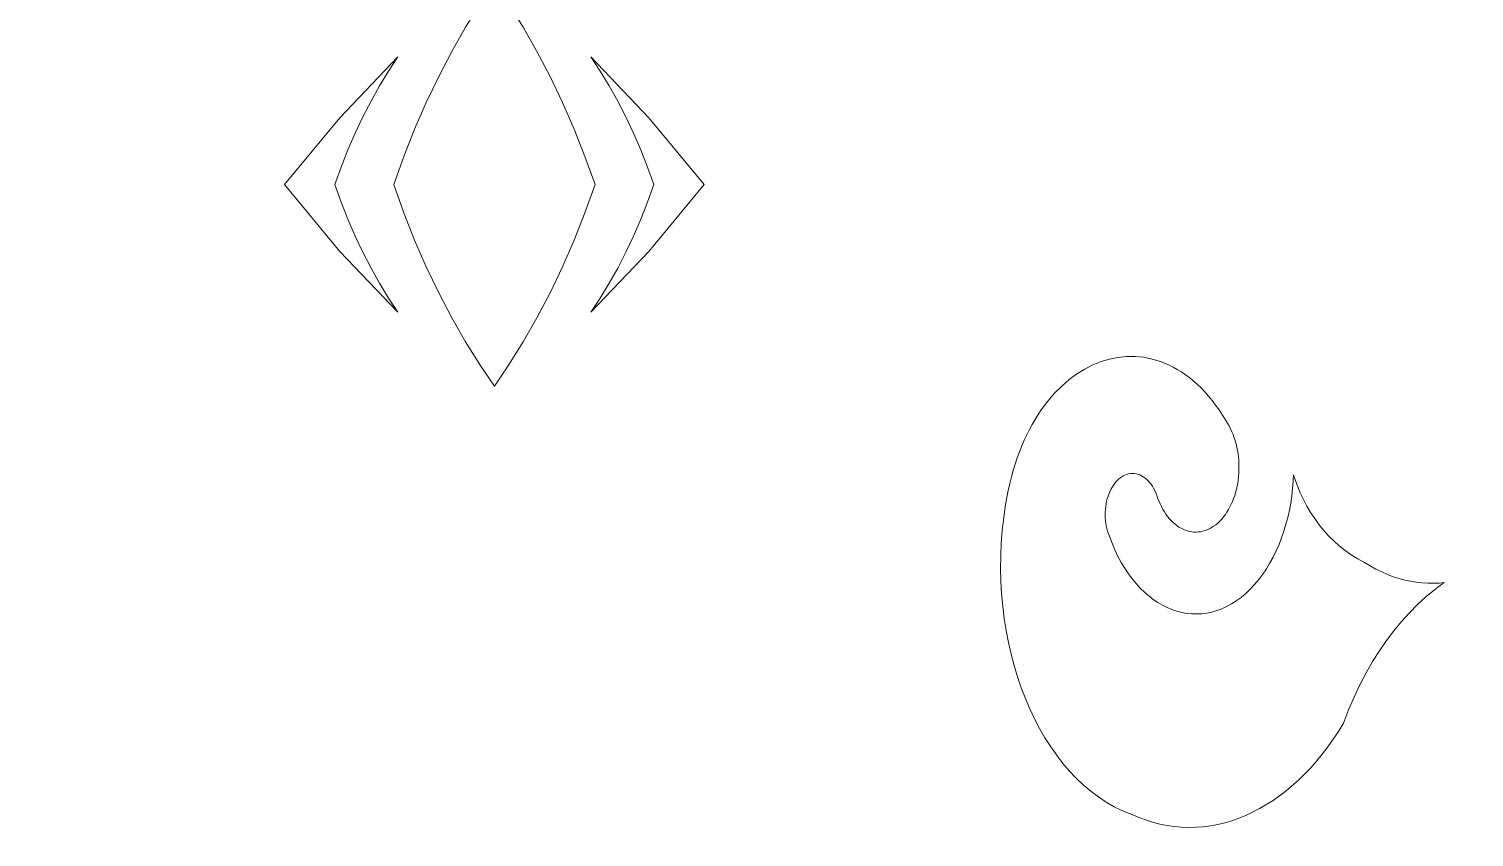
# Model space of a CAD drawing. Header units: centimetres. Extents: x -9.1 to 5.1, y -12.3 to 13.3.
# Drawn here: x -1.575 to 1.758, y -3.419 to -1.555 of the extents above; entities that cross this region are included whole.
import ezdxf

# ---------------------------------------------------------------- set-up
doc = ezdxf.new("R2010")
doc.units = ezdxf.units.CM
doc.header["$MEASUREMENT"] = 0
doc.layers.add('layer 1', color=7, linetype='Continuous')

msp = doc.modelspace()

# ---------------------------------------------------------------- linework, layer by layer
at = {"layer": 'layer 1', "color": 242, "lineweight": 9}
for points, knots in [([(5.08841, -12.32848), (5.08841, -12.32848), (-9.09402, -12.32848), (-9.09402, -12.32848), (-9.09402, -12.32848), (-9.09402, -12.32848), (-9.09402, 0.32731), (-9.09402, 0.32731), (-9.09402, 0.32731), (-9.09402, 0.32731), (5.0911, 0.32731), (5.0911, 0.32731), (5.0911, 0.32731), (5.0911, 0.32731), (5.0911, -12.32848), (5.0911, -12.32848), (5.0911, -12.32848), (5.0911, -12.32848), (5.08841, -12.32848), (5.08841, -12.32848)], [0, 0, 0, 0, 0.1666667, 0.1666667, 0.1666667, 0.1666667, 0.3333333, 0.3333333, 0.3333333, 0.3333333, 0.5, 0.5, 0.5, 0.5, 0.6666667, 0.6666667, 0.6666667, 0.6666667, 1, 1, 1, 1]), ([(-0.50162, -2.37929), (-0.50162, -2.37929), (-0.53435, -2.33105), (-0.53435, -2.33105), (-0.53435, -2.33105), (-0.53435, -2.33105), (-0.56785, -2.27725), (-0.56785, -2.27725), (-0.56785, -2.27725), (-0.56785, -2.27725), (-0.59976, -2.2214), (-0.59976, -2.2214), (-0.59976, -2.2214), (-0.59976, -2.2214), (-0.63002, -2.16357), (-0.63002, -2.16357), (-0.63002, -2.16357), (-0.63002, -2.16357), (-0.65859, -2.10385), (-0.65859, -2.10385), (-0.65859, -2.10385), (-0.65859, -2.10385), (-0.68546, -2.04232), (-0.68546, -2.04232), (-0.68546, -2.04232), (-0.68546, -2.04232), (-0.71055, -1.97907), (-0.71055, -1.97907), (-0.71055, -1.97907), (-0.71055, -1.97907), (-0.73383, -1.91417), (-0.73383, -1.91417), (-0.73383, -1.91417), (-0.73383, -1.91417), (-0.71055, -1.84926), (-0.71055, -1.84926), (-0.71055, -1.84926), (-0.71055, -1.84926), (-0.68546, -1.78601), (-0.68546, -1.78601), (-0.68546, -1.78601), (-0.68546, -1.78601), (-0.65859, -1.72449), (-0.65859, -1.72449), (-0.65859, -1.72449), (-0.65859, -1.72449), (-0.63002, -1.66477), (-0.63002, -1.66477), (-0.63002, -1.66477), (-0.63002, -1.66477), (-0.59976, -1.60694), (-0.59976, -1.60694), (-0.59976, -1.60694), (-0.59976, -1.60694), (-0.56785, -1.55109), (-0.56785, -1.55109), (-0.56785, -1.55109), (-0.56785, -1.55109), (-0.53435, -1.49729), (-0.53435, -1.49729), (-0.53435, -1.49729), (-0.53435, -1.49729), (-0.50162, -1.44905), (-0.50162, -1.44905), (-0.50162, -1.44905), (-0.50162, -1.44905), (-0.46889, -1.49729), (-0.46889, -1.49729), (-0.46889, -1.49729), (-0.46889, -1.49729), (-0.43539, -1.55109), (-0.43539, -1.55109), (-0.43539, -1.55109), (-0.43539, -1.55109), (-0.40348, -1.60694), (-0.40348, -1.60694), (-0.40348, -1.60694), (-0.40348, -1.60694), (-0.37321, -1.66477), (-0.37321, -1.66477), (-0.37321, -1.66477), (-0.37321, -1.66477), (-0.34465, -1.72449), (-0.34465, -1.72449), (-0.34465, -1.72449), (-0.34465, -1.72449), (-0.31778, -1.78601), (-0.31778, -1.78601), (-0.31778, -1.78601), (-0.31778, -1.78601), (-0.29269, -1.84926), (-0.29269, -1.84926), (-0.29269, -1.84926), (-0.29269, -1.84926), (-0.26941, -1.91417), (-0.26941, -1.91417), (-0.26941, -1.91417), (-0.26941, -1.91417), (-0.29269, -1.97907), (-0.29269, -1.97907), (-0.29269, -1.97907), (-0.29269, -1.97907), (-0.31778, -2.04232), (-0.31778, -2.04232), (-0.31778, -2.04232), (-0.31778, -2.04232), (-0.34465, -2.10385), (-0.34465, -2.10385), (-0.34465, -2.10385), (-0.34465, -2.10385), (-0.37321, -2.16357), (-0.37321, -2.16357), (-0.37321, -2.16357), (-0.37321, -2.16357), (-0.40348, -2.2214), (-0.40348, -2.2214), (-0.40348, -2.2214), (-0.40348, -2.2214), (-0.43539, -2.27725), (-0.43539, -2.27725), (-0.43539, -2.27725), (-0.43539, -2.27725), (-0.46889, -2.33105), (-0.46889, -2.33105), (-0.46889, -2.33105), (-0.46889, -2.33105), (-0.50162, -2.37929), (-0.50162, -2.37929)], [0, 0, 0, 0, 0.030303, 0.030303, 0.030303, 0.030303, 0.0606061, 0.0606061, 0.0606061, 0.0606061, 0.0909091, 0.0909091, 0.0909091, 0.0909091, 0.1212121, 0.1212121, 0.1212121, 0.1212121, 0.1515152, 0.1515152, 0.1515152, 0.1515152, 0.1818182, 0.1818182, 0.1818182, 0.1818182, 0.2121212, 0.2121212, 0.2121212, 0.2121212, 0.2424242, 0.2424242, 0.2424242, 0.2424242, 0.2727273, 0.2727273, 0.2727273, 0.2727273, 0.3030303, 0.3030303, 0.3030303, 0.3030303, 0.3333333, 0.3333333, 0.3333333, 0.3333333, 0.3636364, 0.3636364, 0.3636364, 0.3636364, 0.3939394, 0.3939394, 0.3939394, 0.3939394, 0.4242424, 0.4242424, 0.4242424, 0.4242424, 0.4545455, 0.4545455, 0.4545455, 0.4545455, 0.4848485, 0.4848485, 0.4848485, 0.4848485, 0.5151515, 0.5151515, 0.5151515, 0.5151515, 0.5454545, 0.5454545, 0.5454545, 0.5454545, 0.5757576, 0.5757576, 0.5757576, 0.5757576, 0.6060606, 0.6060606, 0.6060606, 0.6060606, 0.6363636, 0.6363636, 0.6363636, 0.6363636, 0.6666667, 0.6666667, 0.6666667, 0.6666667, 0.6969697, 0.6969697, 0.6969697, 0.6969697, 0.7272727, 0.7272727, 0.7272727, 0.7272727, 0.7575758, 0.7575758, 0.7575758, 0.7575758, 0.7878788, 0.7878788, 0.7878788, 0.7878788, 0.8181818, 0.8181818, 0.8181818, 0.8181818, 0.8484848, 0.8484848, 0.8484848, 0.8484848, 0.8787879, 0.8787879, 0.8787879, 0.8787879, 0.9090909, 0.9090909, 0.9090909, 0.9090909, 0.9393939, 0.9393939, 0.9393939, 0.9393939, 1, 1, 1, 1]), ([(-0.72397, -1.61958), (-0.72397, -1.61958), (-0.74557, -1.65237), (-0.74557, -1.65237), (-0.74557, -1.65237), (-0.74557, -1.65237), (-0.76625, -1.68642), (-0.76625, -1.68642), (-0.76625, -1.68642), (-0.76625, -1.68642), (-0.78599, -1.72165), (-0.78599, -1.72165), (-0.78599, -1.72165), (-0.78599, -1.72165), (-0.80475, -1.75804), (-0.80475, -1.75804), (-0.80475, -1.75804), (-0.80475, -1.75804), (-0.8225, -1.79553), (-0.8225, -1.79553), (-0.8225, -1.79553), (-0.8225, -1.79553), (-0.83926, -1.83408), (-0.83926, -1.83408), (-0.83926, -1.83408), (-0.83926, -1.83408), (-0.85497, -1.87364), (-0.85497, -1.87364), (-0.85497, -1.87364), (-0.85497, -1.87364), (-0.86962, -1.91417), (-0.86962, -1.91417), (-0.86962, -1.91417), (-0.86962, -1.91417), (-0.85495, -1.9547), (-0.85495, -1.9547), (-0.85495, -1.9547), (-0.85495, -1.9547), (-0.83926, -1.99426), (-0.83926, -1.99426), (-0.83926, -1.99426), (-0.83926, -1.99426), (-0.8225, -2.03281), (-0.8225, -2.03281), (-0.8225, -2.03281), (-0.8225, -2.03281), (-0.80475, -2.0703), (-0.80475, -2.0703), (-0.80475, -2.0703), (-0.80475, -2.0703), (-0.78599, -2.10669), (-0.78599, -2.10669), (-0.78599, -2.10669), (-0.78599, -2.10669), (-0.76625, -2.14192), (-0.76625, -2.14192), (-0.76625, -2.14192), (-0.76625, -2.14192), (-0.74557, -2.17595), (-0.74557, -2.17595), (-0.74557, -2.17595), (-0.74557, -2.17595), (-0.72397, -2.20876), (-0.72397, -2.20876), (-0.72397, -2.20876), (-0.72397, -2.20876), (-0.85814, -2.06819), (-0.85814, -2.06819), (-0.85814, -2.06819), (-0.85814, -2.06819), (-0.98558, -1.91417), (-0.98558, -1.91417), (-0.98558, -1.91417), (-0.98558, -1.91417), (-0.85814, -1.76015), (-0.85814, -1.76015), (-0.85814, -1.76015), (-0.85814, -1.76015), (-0.72397, -1.61958), (-0.72397, -1.61958)], [0, 0, 0, 0, 0.047619, 0.047619, 0.047619, 0.047619, 0.0952381, 0.0952381, 0.0952381, 0.0952381, 0.1428571, 0.1428571, 0.1428571, 0.1428571, 0.1904762, 0.1904762, 0.1904762, 0.1904762, 0.2380952, 0.2380952, 0.2380952, 0.2380952, 0.2857143, 0.2857143, 0.2857143, 0.2857143, 0.3333333, 0.3333333, 0.3333333, 0.3333333, 0.3809524, 0.3809524, 0.3809524, 0.3809524, 0.4285714, 0.4285714, 0.4285714, 0.4285714, 0.4761905, 0.4761905, 0.4761905, 0.4761905, 0.5238095, 0.5238095, 0.5238095, 0.5238095, 0.5714286, 0.5714286, 0.5714286, 0.5714286, 0.6190476, 0.6190476, 0.6190476, 0.6190476, 0.6666667, 0.6666667, 0.6666667, 0.6666667, 0.7142857, 0.7142857, 0.7142857, 0.7142857, 0.7619048, 0.7619048, 0.7619048, 0.7619048, 0.8095238, 0.8095238, 0.8095238, 0.8095238, 0.8571429, 0.8571429, 0.8571429, 0.8571429, 0.9047619, 0.9047619, 0.9047619, 0.9047619, 1, 1, 1, 1]), ([(-0.27927, -1.61958), (-0.27927, -1.61958), (-0.1451, -1.76015), (-0.1451, -1.76015), (-0.1451, -1.76015), (-0.1451, -1.76015), (-0.01766, -1.91417), (-0.01766, -1.91417), (-0.01766, -1.91417), (-0.01766, -1.91417), (-0.1451, -2.06819), (-0.1451, -2.06819), (-0.1451, -2.06819), (-0.1451, -2.06819), (-0.27927, -2.20876), (-0.27927, -2.20876), (-0.27927, -2.20876), (-0.27927, -2.20876), (-0.25767, -2.17595), (-0.25767, -2.17595), (-0.25767, -2.17595), (-0.25767, -2.17595), (-0.23699, -2.14192), (-0.23699, -2.14192), (-0.23699, -2.14192), (-0.23699, -2.14192), (-0.21725, -2.10669), (-0.21725, -2.10669), (-0.21725, -2.10669), (-0.21725, -2.10669), (-0.19849, -2.0703), (-0.19849, -2.0703), (-0.19849, -2.0703), (-0.19849, -2.0703), (-0.18073, -2.03281), (-0.18073, -2.03281), (-0.18073, -2.03281), (-0.18073, -2.03281), (-0.16398, -1.99426), (-0.16398, -1.99426), (-0.16398, -1.99426), (-0.16398, -1.99426), (-0.14829, -1.9547), (-0.14829, -1.9547), (-0.14829, -1.9547), (-0.14829, -1.9547), (-0.13362, -1.91417), (-0.13362, -1.91417), (-0.13362, -1.91417), (-0.13362, -1.91417), (-0.14827, -1.87364), (-0.14827, -1.87364), (-0.14827, -1.87364), (-0.14827, -1.87364), (-0.16398, -1.83408), (-0.16398, -1.83408), (-0.16398, -1.83408), (-0.16398, -1.83408), (-0.18073, -1.79553), (-0.18073, -1.79553), (-0.18073, -1.79553), (-0.18073, -1.79553), (-0.19849, -1.75804), (-0.19849, -1.75804), (-0.19849, -1.75804), (-0.19849, -1.75804), (-0.21725, -1.72165), (-0.21725, -1.72165), (-0.21725, -1.72165), (-0.21725, -1.72165), (-0.23699, -1.68642), (-0.23699, -1.68642), (-0.23699, -1.68642), (-0.23699, -1.68642), (-0.25767, -1.65237), (-0.25767, -1.65237), (-0.25767, -1.65237), (-0.25767, -1.65237), (-0.27927, -1.61958), (-0.27927, -1.61958)], [0, 0, 0, 0, 0.047619, 0.047619, 0.047619, 0.047619, 0.0952381, 0.0952381, 0.0952381, 0.0952381, 0.1428571, 0.1428571, 0.1428571, 0.1428571, 0.1904762, 0.1904762, 0.1904762, 0.1904762, 0.2380952, 0.2380952, 0.2380952, 0.2380952, 0.2857143, 0.2857143, 0.2857143, 0.2857143, 0.3333333, 0.3333333, 0.3333333, 0.3333333, 0.3809524, 0.3809524, 0.3809524, 0.3809524, 0.4285714, 0.4285714, 0.4285714, 0.4285714, 0.4761905, 0.4761905, 0.4761905, 0.4761905, 0.5238095, 0.5238095, 0.5238095, 0.5238095, 0.5714286, 0.5714286, 0.5714286, 0.5714286, 0.6190476, 0.6190476, 0.6190476, 0.6190476, 0.6666667, 0.6666667, 0.6666667, 0.6666667, 0.7142857, 0.7142857, 0.7142857, 0.7142857, 0.7619048, 0.7619048, 0.7619048, 0.7619048, 0.8095238, 0.8095238, 0.8095238, 0.8095238, 0.8571429, 0.8571429, 0.8571429, 0.8571429, 0.9047619, 0.9047619, 0.9047619, 0.9047619, 1, 1, 1, 1]), ([(1.68899, -2.83223), (1.68899, -2.83223), (1.68639, -2.83396), (1.68639, -2.83396), (1.68639, -2.83396), (1.68639, -2.83396), (1.66629, -2.84895), (1.66629, -2.84895), (1.66629, -2.84895), (1.66629, -2.84895), (1.64663, -2.86525), (1.64663, -2.86525), (1.64663, -2.86525), (1.64663, -2.86525), (1.62744, -2.88287), (1.62744, -2.88287), (1.62744, -2.88287), (1.62744, -2.88287), (1.60875, -2.90176), (1.60875, -2.90176), (1.60875, -2.90176), (1.60875, -2.90176), (1.59059, -2.92192), (1.59059, -2.92192), (1.59059, -2.92192), (1.59059, -2.92192), (1.57299, -2.94331), (1.57299, -2.94331), (1.57299, -2.94331), (1.57299, -2.94331), (1.55601, -2.96592), (1.55601, -2.96592), (1.55601, -2.96592), (1.55601, -2.96592), (1.53965, -2.98973), (1.53965, -2.98973), (1.53965, -2.98973), (1.53965, -2.98973), (1.52395, -3.01473), (1.52395, -3.01473), (1.52395, -3.01473), (1.52395, -3.01473), (1.50896, -3.04088), (1.50896, -3.04088), (1.50896, -3.04088), (1.50896, -3.04088), (1.49471, -3.06816), (1.49471, -3.06816), (1.49471, -3.06816), (1.49471, -3.06816), (1.48124, -3.09657), (1.48124, -3.09657), (1.48124, -3.09657), (1.48124, -3.09657), (1.46854, -3.12608), (1.46854, -3.12608), (1.46854, -3.12608), (1.46854, -3.12608), (1.45672, -3.15666), (1.45672, -3.15666), (1.45672, -3.15666), (1.45672, -3.15666), (1.44509, -3.17555), (1.44509, -3.17555), (1.44509, -3.17555), (1.44509, -3.17555), (1.43307, -3.19375), (1.43307, -3.19375), (1.43307, -3.19375), (1.43307, -3.19375), (1.42067, -3.21123), (1.42067, -3.21123), (1.42067, -3.21123), (1.42067, -3.21123), (1.4079, -3.22798), (1.4079, -3.22798), (1.4079, -3.22798), (1.4079, -3.22798), (1.39477, -3.244), (1.39477, -3.244), (1.39477, -3.244), (1.39477, -3.244), (1.38129, -3.25929), (1.38129, -3.25929), (1.38129, -3.25929), (1.38129, -3.25929), (1.36752, -3.27383), (1.36752, -3.27383), (1.36752, -3.27383), (1.36752, -3.27383), (1.35342, -3.2876), (1.35342, -3.2876), (1.35342, -3.2876), (1.35342, -3.2876), (1.32438, -3.31283), (1.32438, -3.31283), (1.32438, -3.31283), (1.32438, -3.31283), (1.29434, -3.33492), (1.29434, -3.33492), (1.29434, -3.33492), (1.29434, -3.33492), (1.26339, -3.35379), (1.26339, -3.35379), (1.26339, -3.35379), (1.26339, -3.35379), (1.23169, -3.36937), (1.23169, -3.36937), (1.23169, -3.36937), (1.23169, -3.36937), (1.21561, -3.37589), (1.21561, -3.37589), (1.21561, -3.37589), (1.21561, -3.37589), (1.19937, -3.38156), (1.19937, -3.38156), (1.19937, -3.38156), (1.19937, -3.38156), (1.18301, -3.38638), (1.18301, -3.38638), (1.18301, -3.38638), (1.18301, -3.38638), (1.16656, -3.39033), (1.16656, -3.39033), (1.16656, -3.39033), (1.16656, -3.39033), (1.15002, -3.39339), (1.15002, -3.39339), (1.15002, -3.39339), (1.15002, -3.39339), (1.1334, -3.39556), (1.1334, -3.39556), (1.1334, -3.39556), (1.1334, -3.39556), (1.11672, -3.39684), (1.11672, -3.39684), (1.11672, -3.39684), (1.11672, -3.39684), (1.10001, -3.39721), (1.10001, -3.39721), (1.10001, -3.39721), (1.10001, -3.39721), (1.08327, -3.39666), (1.08327, -3.39666), (1.08327, -3.39666), (1.08327, -3.39666), (1.06651, -3.3952), (1.06651, -3.3952), (1.06651, -3.3952), (1.06651, -3.3952), (1.04978, -3.39279), (1.04978, -3.39279), (1.04978, -3.39279), (1.04978, -3.39279), (1.03307, -3.38945), (1.03307, -3.38945), (1.03307, -3.38945), (1.03307, -3.38945), (1.01641, -3.38515), (1.01641, -3.38515), (1.01641, -3.38515), (1.01641, -3.38515), (0.99979, -3.37988), (0.99979, -3.37988), (0.99979, -3.37988), (0.99979, -3.37988), (0.98327, -3.37365), (0.98327, -3.37365), (0.98327, -3.37365), (0.98327, -3.37365), (0.96684, -3.36643), (0.96684, -3.36643), (0.96684, -3.36643), (0.96684, -3.36643), (0.9472, -3.35854), (0.9472, -3.35854), (0.9472, -3.35854), (0.9472, -3.35854), (0.92808, -3.34927), (0.92808, -3.34927), (0.92808, -3.34927), (0.92808, -3.34927), (0.90947, -3.33867), (0.90947, -3.33867), (0.90947, -3.33867), (0.90947, -3.33867), (0.89139, -3.32676), (0.89139, -3.32676), (0.89139, -3.32676), (0.89139, -3.32676), (0.87387, -3.31361), (0.87387, -3.31361), (0.87387, -3.31361), (0.87387, -3.31361), (0.85694, -3.29926), (0.85694, -3.29926), (0.85694, -3.29926), (0.85694, -3.29926), (0.84058, -3.28374), (0.84058, -3.28374), (0.84058, -3.28374), (0.84058, -3.28374), (0.82483, -3.26713), (0.82483, -3.26713), (0.82483, -3.26713), (0.82483, -3.26713), (0.8097, -3.24943), (0.8097, -3.24943), (0.8097, -3.24943), (0.8097, -3.24943), (0.79523, -3.23072), (0.79523, -3.23072), (0.79523, -3.23072), (0.79523, -3.23072), (0.78145, -3.21103), (0.78145, -3.21103), (0.78145, -3.21103), (0.78145, -3.21103), (0.76831, -3.19042), (0.76831, -3.19042), (0.76831, -3.19042), (0.76831, -3.19042), (0.7559, -3.16891), (0.7559, -3.16891), (0.7559, -3.16891), (0.7559, -3.16891), (0.74419, -3.14657), (0.74419, -3.14657), (0.74419, -3.14657), (0.74419, -3.14657), (0.73321, -3.12342), (0.73321, -3.12342), (0.73321, -3.12342), (0.73321, -3.12342), (0.723, -3.09953), (0.723, -3.09953), (0.723, -3.09953), (0.723, -3.09953), (0.71358, -3.07494), (0.71358, -3.07494), (0.71358, -3.07494), (0.71358, -3.07494), (0.70493, -3.04969), (0.70493, -3.04969), (0.70493, -3.04969), (0.70493, -3.04969), (0.69709, -3.02382), (0.69709, -3.02382), (0.69709, -3.02382), (0.69709, -3.02382), (0.69009, -2.99738), (0.69009, -2.99738), (0.69009, -2.99738), (0.69009, -2.99738), (0.68393, -2.97042), (0.68393, -2.97042), (0.68393, -2.97042), (0.68393, -2.97042), (0.67864, -2.94298), (0.67864, -2.94298), (0.67864, -2.94298), (0.67864, -2.94298), (0.67424, -2.9151), (0.67424, -2.9151), (0.67424, -2.9151), (0.67424, -2.9151), (0.67075, -2.88685), (0.67075, -2.88685), (0.67075, -2.88685), (0.67075, -2.88685), (0.66816, -2.85824), (0.66816, -2.85824), (0.66816, -2.85824), (0.66816, -2.85824), (0.66653, -2.82934), (0.66653, -2.82934), (0.66653, -2.82934), (0.66653, -2.82934), (0.66585, -2.80018), (0.66585, -2.80018), (0.66585, -2.80018), (0.66585, -2.80018), (0.66613, -2.77082), (0.66613, -2.77082), (0.66613, -2.77082), (0.66613, -2.77082), (0.66742, -2.7413), (0.66742, -2.7413), (0.66742, -2.7413), (0.66742, -2.7413), (0.66973, -2.71167), (0.66973, -2.71167), (0.66973, -2.71167), (0.66973, -2.71167), (0.67306, -2.68196), (0.67306, -2.68196), (0.67306, -2.68196), (0.67306, -2.68196), (0.67743, -2.65222), (0.67743, -2.65222), (0.67743, -2.65222), (0.67743, -2.65222), (0.68024, -2.63572), (0.68024, -2.63572), (0.68024, -2.63572), (0.68024, -2.63572), (0.68341, -2.61958), (0.68341, -2.61958), (0.68341, -2.61958), (0.68341, -2.61958), (0.68691, -2.6038), (0.68691, -2.6038), (0.68691, -2.6038), (0.68691, -2.6038), (0.69073, -2.58842), (0.69073, -2.58842), (0.69073, -2.58842), (0.69073, -2.58842), (0.6949, -2.57341), (0.6949, -2.57341), (0.6949, -2.57341), (0.6949, -2.57341), (0.69939, -2.55877), (0.69939, -2.55877), (0.69939, -2.55877), (0.69939, -2.55877), (0.70418, -2.54452), (0.70418, -2.54452), (0.70418, -2.54452), (0.70418, -2.54452), (0.70927, -2.53066), (0.70927, -2.53066), (0.70927, -2.53066), (0.70927, -2.53066), (0.71465, -2.51719), (0.71465, -2.51719), (0.71465, -2.51719), (0.71465, -2.51719), (0.7203, -2.50411), (0.7203, -2.50411), (0.7203, -2.50411), (0.7203, -2.50411), (0.72624, -2.49143), (0.72624, -2.49143), (0.72624, -2.49143), (0.72624, -2.49143), (0.73243, -2.47915), (0.73243, -2.47915), (0.73243, -2.47915), (0.73243, -2.47915), (0.73887, -2.46728), (0.73887, -2.46728), (0.73887, -2.46728), (0.73887, -2.46728), (0.74557, -2.45581), (0.74557, -2.45581), (0.74557, -2.45581), (0.74557, -2.45581), (0.75251, -2.44475), (0.75251, -2.44475), (0.75251, -2.44475), (0.75251, -2.44475), (0.75966, -2.4341), (0.75966, -2.4341), (0.75966, -2.4341), (0.75966, -2.4341), (0.77462, -2.41406), (0.77462, -2.41406), (0.77462, -2.41406), (0.77462, -2.41406), (0.79038, -2.39571), (0.79038, -2.39571), (0.79038, -2.39571), (0.79038, -2.39571), (0.80687, -2.37907), (0.80687, -2.37907), (0.80687, -2.37907), (0.80687, -2.37907), (0.824, -2.36418), (0.824, -2.36418), (0.824, -2.36418), (0.824, -2.36418), (0.84173, -2.35104), (0.84173, -2.35104), (0.84173, -2.35104), (0.84173, -2.35104), (0.85996, -2.33971), (0.85996, -2.33971), (0.85996, -2.33971), (0.85996, -2.33971), (0.87863, -2.3302), (0.87863, -2.3302), (0.87863, -2.3302), (0.87863, -2.3302), (0.89766, -2.32252), (0.89766, -2.32252), (0.89766, -2.32252), (0.89766, -2.32252), (0.91698, -2.31671), (0.91698, -2.31671), (0.91698, -2.31671), (0.91698, -2.31671), (0.93653, -2.3128), (0.93653, -2.3128), (0.93653, -2.3128), (0.93653, -2.3128), (0.95622, -2.3108), (0.95622, -2.3108), (0.95622, -2.3108), (0.95622, -2.3108), (0.97599, -2.31075), (0.97599, -2.31075), (0.97599, -2.31075), (0.97599, -2.31075), (0.99576, -2.31266), (0.99576, -2.31266), (0.99576, -2.31266), (0.99576, -2.31266), (1.01547, -2.31659), (1.01547, -2.31659), (1.01547, -2.31659), (1.01547, -2.31659), (1.03502, -2.32252), (1.03502, -2.32252), (1.03502, -2.32252), (1.03502, -2.32252), (1.05436, -2.3305), (1.05436, -2.3305), (1.05436, -2.3305), (1.05436, -2.3305), (1.06394, -2.33527), (1.06394, -2.33527), (1.06394, -2.33527), (1.06394, -2.33527), (1.07342, -2.34056), (1.07342, -2.34056), (1.07342, -2.34056), (1.07342, -2.34056), (1.08284, -2.34637), (1.08284, -2.34637), (1.08284, -2.34637), (1.08284, -2.34637), (1.09212, -2.35271), (1.09212, -2.35271), (1.09212, -2.35271), (1.09212, -2.35271), (1.10132, -2.35957), (1.10132, -2.35957), (1.10132, -2.35957), (1.10132, -2.35957), (1.11039, -2.36698), (1.11039, -2.36698), (1.11039, -2.36698), (1.11039, -2.36698), (1.11934, -2.37492), (1.11934, -2.37492), (1.11934, -2.37492), (1.11934, -2.37492), (1.12816, -2.3834), (1.12816, -2.3834), (1.12816, -2.3834), (1.12816, -2.3834), (1.13683, -2.39243), (1.13683, -2.39243), (1.13683, -2.39243), (1.13683, -2.39243), (1.14535, -2.40199), (1.14535, -2.40199), (1.14535, -2.40199), (1.14535, -2.40199), (1.1537, -2.41211), (1.1537, -2.41211), (1.1537, -2.41211), (1.1537, -2.41211), (1.16189, -2.42279), (1.16189, -2.42279), (1.16189, -2.42279), (1.16189, -2.42279), (1.1699, -2.43402), (1.1699, -2.43402), (1.1699, -2.43402), (1.1699, -2.43402), (1.17771, -2.44581), (1.17771, -2.44581), (1.17771, -2.44581), (1.17771, -2.44581), (1.18532, -2.45816), (1.18532, -2.45816), (1.18532, -2.45816), (1.18532, -2.45816), (1.19272, -2.47107), (1.19272, -2.47107), (1.19272, -2.47107), (1.19272, -2.47107), (1.19612, -2.47756), (1.19612, -2.47756), (1.19612, -2.47756), (1.19612, -2.47756), (1.19926, -2.48423), (1.19926, -2.48423), (1.19926, -2.48423), (1.19926, -2.48423), (1.2021, -2.49105), (1.2021, -2.49105), (1.2021, -2.49105), (1.2021, -2.49105), (1.20466, -2.49804), (1.20466, -2.49804), (1.20466, -2.49804), (1.20466, -2.49804), (1.20696, -2.50516), (1.20696, -2.50516), (1.20696, -2.50516), (1.20696, -2.50516), (1.20898, -2.5124), (1.20898, -2.5124), (1.20898, -2.5124), (1.20898, -2.5124), (1.21073, -2.51974), (1.21073, -2.51974), (1.21073, -2.51974), (1.21073, -2.51974), (1.21222, -2.52716), (1.21222, -2.52716), (1.21222, -2.52716), (1.21222, -2.52716), (1.21345, -2.53466), (1.21345, -2.53466), (1.21345, -2.53466), (1.21345, -2.53466), (1.21441, -2.54222), (1.21441, -2.54222), (1.21441, -2.54222), (1.21441, -2.54222), (1.2151, -2.54982), (1.2151, -2.54982), (1.2151, -2.54982), (1.2151, -2.54982), (1.21553, -2.55745), (1.21553, -2.55745), (1.21553, -2.55745), (1.21553, -2.55745), (1.2157, -2.56507), (1.2157, -2.56507), (1.2157, -2.56507), (1.2157, -2.56507), (1.21561, -2.57269), (1.21561, -2.57269), (1.21561, -2.57269), (1.21561, -2.57269), (1.21527, -2.58029), (1.21527, -2.58029), (1.21527, -2.58029), (1.21527, -2.58029), (1.21467, -2.58785), (1.21467, -2.58785), (1.21467, -2.58785), (1.21467, -2.58785), (1.21381, -2.59535), (1.21381, -2.59535), (1.21381, -2.59535), (1.21381, -2.59535), (1.21271, -2.60279), (1.21271, -2.60279), (1.21271, -2.60279), (1.21271, -2.60279), (1.21135, -2.61014), (1.21135, -2.61014), (1.21135, -2.61014), (1.21135, -2.61014), (1.20975, -2.61738), (1.20975, -2.61738), (1.20975, -2.61738), (1.20975, -2.61738), (1.20788, -2.6245), (1.20788, -2.6245), (1.20788, -2.6245), (1.20788, -2.6245), (1.20578, -2.6315), (1.20578, -2.6315), (1.20578, -2.6315), (1.20578, -2.6315), (1.20342, -2.63834), (1.20342, -2.63834), (1.20342, -2.63834), (1.20342, -2.63834), (1.20085, -2.64501), (1.20085, -2.64501), (1.20085, -2.64501), (1.20085, -2.64501), (1.198, -2.6515), (1.198, -2.6515), (1.198, -2.6515), (1.198, -2.6515), (1.19493, -2.6578), (1.19493, -2.6578), (1.19493, -2.6578), (1.19493, -2.6578), (1.19162, -2.66387), (1.19162, -2.66387), (1.19162, -2.66387), (1.19162, -2.66387), (1.18807, -2.66972), (1.18807, -2.66972), (1.18807, -2.66972), (1.18807, -2.66972), (1.18429, -2.67533), (1.18429, -2.67533), (1.18429, -2.67533), (1.18429, -2.67533), (1.18026, -2.68067), (1.18026, -2.68067), (1.18026, -2.68067), (1.18026, -2.68067), (1.17602, -2.68574), (1.17602, -2.68574), (1.17602, -2.68574), (1.17602, -2.68574), (1.17154, -2.69052), (1.17154, -2.69052), (1.17154, -2.69052), (1.17154, -2.69052), (1.16688, -2.69492), (1.16688, -2.69492), (1.16688, -2.69492), (1.16688, -2.69492), (1.16214, -2.69888), (1.16214, -2.69888), (1.16214, -2.69888), (1.16214, -2.69888), (1.15731, -2.70243), (1.15731, -2.70243), (1.15731, -2.70243), (1.15731, -2.70243), (1.15241, -2.70555), (1.15241, -2.70555), (1.15241, -2.70555), (1.15241, -2.70555), (1.14747, -2.70825), (1.14747, -2.70825), (1.14747, -2.70825), (1.14747, -2.70825), (1.14245, -2.71054), (1.14245, -2.71054), (1.14245, -2.71054), (1.14245, -2.71054), (1.1374, -2.7124), (1.1374, -2.7124), (1.1374, -2.7124), (1.1374, -2.7124), (1.1323, -2.71387), (1.1323, -2.71387), (1.1323, -2.71387), (1.1323, -2.71387), (1.12721, -2.71493), (1.12721, -2.71493), (1.12721, -2.71493), (1.12721, -2.71493), (1.12209, -2.71559), (1.12209, -2.71559), (1.12209, -2.71559), (1.12209, -2.71559), (1.11698, -2.71585), (1.11698, -2.71585), (1.11698, -2.71585), (1.11698, -2.71585), (1.11188, -2.71572), (1.11188, -2.71572), (1.11188, -2.71572), (1.11188, -2.71572), (1.1068, -2.7152), (1.1068, -2.7152), (1.1068, -2.7152), (1.1068, -2.7152), (1.10175, -2.71429), (1.10175, -2.71429), (1.10175, -2.71429), (1.10175, -2.71429), (1.09673, -2.713), (1.09673, -2.713), (1.09673, -2.713), (1.09673, -2.713), (1.09177, -2.71134), (1.09177, -2.71134), (1.09177, -2.71134), (1.09177, -2.71134), (1.08688, -2.7093), (1.08688, -2.7093), (1.08688, -2.7093), (1.08688, -2.7093), (1.08206, -2.70689), (1.08206, -2.70689), (1.08206, -2.70689), (1.08206, -2.70689), (1.07734, -2.70413), (1.07734, -2.70413), (1.07734, -2.70413), (1.07734, -2.70413), (1.07267, -2.70099), (1.07267, -2.70099), (1.07267, -2.70099), (1.07267, -2.70099), (1.06815, -2.6975), (1.06815, -2.6975), (1.06815, -2.6975), (1.06815, -2.6975), (1.06373, -2.69366), (1.06373, -2.69366), (1.06373, -2.69366), (1.06373, -2.69366), (1.05941, -2.68947), (1.05941, -2.68947), (1.05941, -2.68947), (1.05941, -2.68947), (1.05524, -2.68492), (1.05524, -2.68492), (1.05524, -2.68492), (1.05524, -2.68492), (1.05123, -2.68003), (1.05123, -2.68003), (1.05123, -2.68003), (1.05123, -2.68003), (1.04736, -2.67482), (1.04736, -2.67482), (1.04736, -2.67482), (1.04736, -2.67482), (1.04365, -2.66926), (1.04365, -2.66926), (1.04365, -2.66926), (1.04365, -2.66926), (1.04014, -2.66337), (1.04014, -2.66337), (1.04014, -2.66337), (1.04014, -2.66337), (1.0368, -2.65716), (1.0368, -2.65716), (1.0368, -2.65716), (1.0368, -2.65716), (1.03365, -2.65064), (1.03365, -2.65064), (1.03365, -2.65064), (1.03365, -2.65064), (1.03073, -2.64377), (1.03073, -2.64377), (1.03073, -2.64377), (1.03073, -2.64377), (1.02802, -2.6366), (1.02802, -2.6366), (1.02802, -2.6366), (1.02802, -2.6366), (1.02609, -2.63068), (1.02609, -2.63068), (1.02609, -2.63068), (1.02609, -2.63068), (1.02389, -2.62501), (1.02389, -2.62501), (1.02389, -2.62501), (1.02389, -2.62501), (1.02148, -2.61963), (1.02148, -2.61963), (1.02148, -2.61963), (1.02148, -2.61963), (1.01882, -2.61454), (1.01882, -2.61454), (1.01882, -2.61454), (1.01882, -2.61454), (1.01597, -2.60974), (1.01597, -2.60974), (1.01597, -2.60974), (1.01597, -2.60974), (1.01289, -2.60527), (1.01289, -2.60527), (1.01289, -2.60527), (1.01289, -2.60527), (1.00964, -2.60112), (1.00964, -2.60112), (1.00964, -2.60112), (1.00964, -2.60112), (1.00622, -2.59732), (1.00622, -2.59732), (1.00622, -2.59732), (1.00622, -2.59732), (1.00263, -2.59387), (1.00263, -2.59387), (1.00263, -2.59387), (1.00263, -2.59387), (0.9989, -2.59078), (0.9989, -2.59078), (0.9989, -2.59078), (0.9989, -2.59078), (0.99501, -2.58808), (0.99501, -2.58808), (0.99501, -2.58808), (0.99501, -2.58808), (0.99101, -2.58577), (0.99101, -2.58577), (0.99101, -2.58577), (0.99101, -2.58577), (0.9869, -2.58387), (0.9869, -2.58387), (0.9869, -2.58387), (0.9869, -2.58387), (0.98266, -2.58238), (0.98266, -2.58238), (0.98266, -2.58238), (0.98266, -2.58238), (0.97836, -2.58132), (0.97836, -2.58132), (0.97836, -2.58132), (0.97836, -2.58132), (0.97397, -2.58072), (0.97397, -2.58072), (0.97397, -2.58072), (0.97397, -2.58072), (0.96959, -2.58057), (0.96959, -2.58057), (0.96959, -2.58057), (0.96959, -2.58057), (0.96521, -2.58087), (0.96521, -2.58087), (0.96521, -2.58087), (0.96521, -2.58087), (0.96091, -2.58162), (0.96091, -2.58162), (0.96091, -2.58162), (0.96091, -2.58162), (0.95667, -2.58281), (0.95667, -2.58281), (0.95667, -2.58281), (0.95667, -2.58281), (0.95253, -2.58441), (0.95253, -2.58441), (0.95253, -2.58441), (0.95253, -2.58441), (0.94846, -2.58642), (0.94846, -2.58642), (0.94846, -2.58642), (0.94846, -2.58642), (0.9445, -2.58884), (0.9445, -2.58884), (0.9445, -2.58884), (0.9445, -2.58884), (0.94068, -2.59165), (0.94068, -2.59165), (0.94068, -2.59165), (0.94068, -2.59165), (0.93698, -2.59484), (0.93698, -2.59484), (0.93698, -2.59484), (0.93698, -2.59484), (0.93343, -2.5984), (0.93343, -2.5984), (0.93343, -2.5984), (0.93343, -2.5984), (0.93004, -2.60233), (0.93004, -2.60233), (0.93004, -2.60233), (0.93004, -2.60233), (0.92684, -2.60659), (0.92684, -2.60659), (0.92684, -2.60659), (0.92684, -2.60659), (0.92382, -2.6112), (0.92382, -2.6112), (0.92382, -2.6112), (0.92382, -2.6112), (0.92099, -2.61613), (0.92099, -2.61613), (0.92099, -2.61613), (0.92099, -2.61613), (0.91839, -2.62138), (0.91839, -2.62138), (0.91839, -2.62138), (0.91839, -2.62138), (0.916, -2.62693), (0.916, -2.62693), (0.916, -2.62693), (0.916, -2.62693), (0.91389, -2.63272), (0.91389, -2.63272), (0.91389, -2.63272), (0.91389, -2.63272), (0.91208, -2.63866), (0.91208, -2.63866), (0.91208, -2.63866), (0.91208, -2.63866), (0.91054, -2.64474), (0.91054, -2.64474), (0.91054, -2.64474), (0.91054, -2.64474), (0.90931, -2.65092), (0.90931, -2.65092), (0.90931, -2.65092), (0.90931, -2.65092), (0.90833, -2.65718), (0.90833, -2.65718), (0.90833, -2.65718), (0.90833, -2.65718), (0.90767, -2.66352), (0.90767, -2.66352), (0.90767, -2.66352), (0.90767, -2.66352), (0.90728, -2.6699), (0.90728, -2.6699), (0.90728, -2.6699), (0.90728, -2.6699), (0.90718, -2.67628), (0.90718, -2.67628), (0.90718, -2.67628), (0.90718, -2.67628), (0.90737, -2.68267), (0.90737, -2.68267), (0.90737, -2.68267), (0.90737, -2.68267), (0.90786, -2.68903), (0.90786, -2.68903), (0.90786, -2.68903), (0.90786, -2.68903), (0.90862, -2.69533), (0.90862, -2.69533), (0.90862, -2.69533), (0.90862, -2.69533), (0.90967, -2.70157), (0.90967, -2.70157), (0.90967, -2.70157), (0.90967, -2.70157), (0.91101, -2.7077), (0.91101, -2.7077), (0.91101, -2.7077), (0.91101, -2.7077), (0.91264, -2.71373), (0.91264, -2.71373), (0.91264, -2.71373), (0.91264, -2.71373), (0.91454, -2.7196), (0.91454, -2.7196), (0.91454, -2.7196), (0.91454, -2.7196), (0.91674, -2.72533), (0.91674, -2.72533), (0.91674, -2.72533), (0.91674, -2.72533), (0.9229, -2.74156), (0.9229, -2.74156), (0.9229, -2.74156), (0.9229, -2.74156), (0.92953, -2.75709), (0.92953, -2.75709), (0.92953, -2.75709), (0.92953, -2.75709), (0.93663, -2.77187), (0.93663, -2.77187), (0.93663, -2.77187), (0.93663, -2.77187), (0.94419, -2.78594), (0.94419, -2.78594), (0.94419, -2.78594), (0.94419, -2.78594), (0.95216, -2.79927), (0.95216, -2.79927), (0.95216, -2.79927), (0.95216, -2.79927), (0.96055, -2.81185), (0.96055, -2.81185), (0.96055, -2.81185), (0.96055, -2.81185), (0.9693, -2.82367), (0.9693, -2.82367), (0.9693, -2.82367), (0.9693, -2.82367), (0.97841, -2.83473), (0.97841, -2.83473), (0.97841, -2.83473), (0.97841, -2.83473), (0.98783, -2.84501), (0.98783, -2.84501), (0.98783, -2.84501), (0.98783, -2.84501), (0.99758, -2.85451), (0.99758, -2.85451), (0.99758, -2.85451), (0.99758, -2.85451), (1.00761, -2.86322), (1.00761, -2.86322), (1.00761, -2.86322), (1.00761, -2.86322), (1.01788, -2.87112), (1.01788, -2.87112), (1.01788, -2.87112), (1.01788, -2.87112), (1.02839, -2.87822), (1.02839, -2.87822), (1.02839, -2.87822), (1.02839, -2.87822), (1.03914, -2.8845), (1.03914, -2.8845), (1.03914, -2.8845), (1.03914, -2.8845), (1.05005, -2.88995), (1.05005, -2.88995), (1.05005, -2.88995), (1.05005, -2.88995), (1.06114, -2.89456), (1.06114, -2.89456), (1.06114, -2.89456), (1.06114, -2.89456), (1.07236, -2.89832), (1.07236, -2.89832), (1.07236, -2.89832), (1.07236, -2.89832), (1.08371, -2.90124), (1.08371, -2.90124), (1.08371, -2.90124), (1.08371, -2.90124), (1.09515, -2.90329), (1.09515, -2.90329), (1.09515, -2.90329), (1.09515, -2.90329), (1.10665, -2.90447), (1.10665, -2.90447), (1.10665, -2.90447), (1.10665, -2.90447), (1.11821, -2.90477), (1.11821, -2.90477), (1.11821, -2.90477), (1.11821, -2.90477), (1.12979, -2.90417), (1.12979, -2.90417), (1.12979, -2.90417), (1.12979, -2.90417), (1.14137, -2.90268), (1.14137, -2.90268), (1.14137, -2.90268), (1.14137, -2.90268), (1.15291, -2.90029), (1.15291, -2.90029), (1.15291, -2.90029), (1.15291, -2.90029), (1.16443, -2.89697), (1.16443, -2.89697), (1.16443, -2.89697), (1.16443, -2.89697), (1.17586, -2.89273), (1.17586, -2.89273), (1.17586, -2.89273), (1.17586, -2.89273), (1.18721, -2.88757), (1.18721, -2.88757), (1.18721, -2.88757), (1.18721, -2.88757), (1.19843, -2.88146), (1.19843, -2.88146), (1.19843, -2.88146), (1.19843, -2.88146), (1.20953, -2.87438), (1.20953, -2.87438), (1.20953, -2.87438), (1.20953, -2.87438), (1.22046, -2.86636), (1.22046, -2.86636), (1.22046, -2.86636), (1.22046, -2.86636), (1.23119, -2.85737), (1.23119, -2.85737), (1.23119, -2.85737), (1.23119, -2.85737), (1.24173, -2.8474), (1.24173, -2.8474), (1.24173, -2.8474), (1.24173, -2.8474), (1.25188, -2.83659), (1.25188, -2.83659), (1.25188, -2.83659), (1.25188, -2.83659), (1.2615, -2.82512), (1.2615, -2.82512), (1.2615, -2.82512), (1.2615, -2.82512), (1.2706, -2.81302), (1.2706, -2.81302), (1.2706, -2.81302), (1.2706, -2.81302), (1.27918, -2.80033), (1.27918, -2.80033), (1.27918, -2.80033), (1.27918, -2.80033), (1.28721, -2.78708), (1.28721, -2.78708), (1.28721, -2.78708), (1.28721, -2.78708), (1.29471, -2.77332), (1.29471, -2.77332), (1.29471, -2.77332), (1.29471, -2.77332), (1.30167, -2.75906), (1.30167, -2.75906), (1.30167, -2.75906), (1.30167, -2.75906), (1.30808, -2.74437), (1.30808, -2.74437), (1.30808, -2.74437), (1.30808, -2.74437), (1.31396, -2.72925), (1.31396, -2.72925), (1.31396, -2.72925), (1.31396, -2.72925), (1.31927, -2.71377), (1.31927, -2.71377), (1.31927, -2.71377), (1.31927, -2.71377), (1.32403, -2.69794), (1.32403, -2.69794), (1.32403, -2.69794), (1.32403, -2.69794), (1.32823, -2.68181), (1.32823, -2.68181), (1.32823, -2.68181), (1.32823, -2.68181), (1.33187, -2.66541), (1.33187, -2.66541), (1.33187, -2.66541), (1.33187, -2.66541), (1.33496, -2.64877), (1.33496, -2.64877), (1.33496, -2.64877), (1.33496, -2.64877), (1.33747, -2.63194), (1.33747, -2.63194), (1.33747, -2.63194), (1.33747, -2.63194), (1.33939, -2.61495), (1.33939, -2.61495), (1.33939, -2.61495), (1.33939, -2.61495), (1.34076, -2.59783), (1.34076, -2.59783), (1.34076, -2.59783), (1.34076, -2.59783), (1.34141, -2.58356), (1.34141, -2.58356), (1.34141, -2.58356), (1.34141, -2.58356), (1.34448, -2.59302), (1.34448, -2.59302), (1.34448, -2.59302), (1.34448, -2.59302), (1.3505, -2.6093), (1.3505, -2.6093), (1.3505, -2.6093), (1.3505, -2.6093), (1.35715, -2.62524), (1.35715, -2.62524), (1.35715, -2.62524), (1.35715, -2.62524), (1.36444, -2.6408), (1.36444, -2.6408), (1.36444, -2.6408), (1.36444, -2.6408), (1.37239, -2.65593), (1.37239, -2.65593), (1.37239, -2.65593), (1.37239, -2.65593), (1.38101, -2.67062), (1.38101, -2.67062), (1.38101, -2.67062), (1.38101, -2.67062), (1.39029, -2.68484), (1.39029, -2.68484), (1.39029, -2.68484), (1.39029, -2.68484), (1.40024, -2.69855), (1.40024, -2.69855), (1.40024, -2.69855), (1.40024, -2.69855), (1.41087, -2.71172), (1.41087, -2.71172), (1.41087, -2.71172), (1.41087, -2.71172), (1.42221, -2.7243), (1.42221, -2.7243), (1.42221, -2.7243), (1.42221, -2.7243), (1.43423, -2.73629), (1.43423, -2.73629), (1.43423, -2.73629), (1.43423, -2.73629), (1.44697, -2.74762), (1.44697, -2.74762), (1.44697, -2.74762), (1.44697, -2.74762), (1.46043, -2.7583), (1.46043, -2.7583), (1.46043, -2.7583), (1.46043, -2.7583), (1.47459, -2.76827), (1.47459, -2.76827), (1.47459, -2.76827), (1.47459, -2.76827), (1.48948, -2.7775), (1.48948, -2.7775), (1.48948, -2.7775), (1.48948, -2.7775), (1.5051, -2.78597), (1.5051, -2.78597), (1.5051, -2.78597), (1.5051, -2.78597), (1.51839, -2.79404), (1.51839, -2.79404), (1.51839, -2.79404), (1.51839, -2.79404), (1.53168, -2.80133), (1.53168, -2.80133), (1.53168, -2.80133), (1.53168, -2.80133), (1.54501, -2.80787), (1.54501, -2.80787), (1.54501, -2.80787), (1.54501, -2.80787), (1.55833, -2.81363), (1.55833, -2.81363), (1.55833, -2.81363), (1.55833, -2.81363), (1.57165, -2.81867), (1.57165, -2.81867), (1.57165, -2.81867), (1.57165, -2.81867), (1.58498, -2.82295), (1.58498, -2.82295), (1.58498, -2.82295), (1.58498, -2.82295), (1.59825, -2.82653), (1.59825, -2.82653), (1.59825, -2.82653), (1.59825, -2.82653), (1.61151, -2.82938), (1.61151, -2.82938), (1.61151, -2.82938), (1.61151, -2.82938), (1.62474, -2.83153), (1.62474, -2.83153), (1.62474, -2.83153), (1.62474, -2.83153), (1.63792, -2.83299), (1.63792, -2.83299), (1.63792, -2.83299), (1.63792, -2.83299), (1.65102, -2.83376), (1.65102, -2.83376), (1.65102, -2.83376), (1.65102, -2.83376), (1.66407, -2.83389), (1.66407, -2.83389), (1.66407, -2.83389), (1.66407, -2.83389), (1.67704, -2.83334), (1.67704, -2.83334), (1.67704, -2.83334), (1.67704, -2.83334), (1.68899, -2.83223), (1.68899, -2.83223)], [0, 0, 0, 0, 0.0031646, 0.0031646, 0.0031646, 0.0031646, 0.0063291, 0.0063291, 0.0063291, 0.0063291, 0.0094937, 0.0094937, 0.0094937, 0.0094937, 0.0126582, 0.0126582, 0.0126582, 0.0126582, 0.0158228, 0.0158228, 0.0158228, 0.0158228, 0.0189873, 0.0189873, 0.0189873, 0.0189873, 0.0221519, 0.0221519, 0.0221519, 0.0221519, 0.0253165, 0.0253165, 0.0253165, 0.0253165, 0.028481, 0.028481, 0.028481, 0.028481, 0.0316456, 0.0316456, 0.0316456, 0.0316456, 0.0348101, 0.0348101, 0.0348101, 0.0348101, 0.0379747, 0.0379747, 0.0379747, 0.0379747, 0.0411392, 0.0411392, 0.0411392, 0.0411392, 0.0443038, 0.0443038, 0.0443038, 0.0443038, 0.0474684, 0.0474684, 0.0474684, 0.0474684, 0.0506329, 0.0506329, 0.0506329, 0.0506329, 0.0537975, 0.0537975, 0.0537975, 0.0537975, 0.056962, 0.056962, 0.056962, 0.056962, 0.0601266, 0.0601266, 0.0601266, 0.0601266, 0.0632911, 0.0632911, 0.0632911, 0.0632911, 0.0664557, 0.0664557, 0.0664557, 0.0664557, 0.0696203, 0.0696203, 0.0696203, 0.0696203, 0.0727848, 0.0727848, 0.0727848, 0.0727848, 0.0759494, 0.0759494, 0.0759494, 0.0759494, 0.0791139, 0.0791139, 0.0791139, 0.0791139, 0.0822785, 0.0822785, 0.0822785, 0.0822785, 0.085443, 0.085443, 0.085443, 0.085443, 0.0886076, 0.0886076, 0.0886076, 0.0886076, 0.0917722, 0.0917722, 0.0917722, 0.0917722, 0.0949367, 0.0949367, 0.0949367, 0.0949367, 0.0981013, 0.0981013, 0.0981013, 0.0981013, 0.1012658, 0.1012658, 0.1012658, 0.1012658, 0.1044304, 0.1044304, 0.1044304, 0.1044304, 0.1075949, 0.1075949, 0.1075949, 0.1075949, 0.1107595, 0.1107595, 0.1107595, 0.1107595, 0.1139241, 0.1139241, 0.1139241, 0.1139241, 0.1170886, 0.1170886, 0.1170886, 0.1170886, 0.1202532, 0.1202532, 0.1202532, 0.1202532, 0.1234177, 0.1234177, 0.1234177, 0.1234177, 0.1265823, 0.1265823, 0.1265823, 0.1265823, 0.1297468, 0.1297468, 0.1297468, 0.1297468, 0.1329114, 0.1329114, 0.1329114, 0.1329114, 0.1360759, 0.1360759, 0.1360759, 0.1360759, 0.1392405, 0.1392405, 0.1392405, 0.1392405, 0.1424051, 0.1424051, 0.1424051, 0.1424051, 0.1455696, 0.1455696, 0.1455696, 0.1455696, 0.1487342, 0.1487342, 0.1487342, 0.1487342, 0.1518987, 0.1518987, 0.1518987, 0.1518987, 0.1550633, 0.1550633, 0.1550633, 0.1550633, 0.1582278, 0.1582278, 0.1582278, 0.1582278, 0.1613924, 0.1613924, 0.1613924, 0.1613924, 0.164557, 0.164557, 0.164557, 0.164557, 0.1677215, 0.1677215, 0.1677215, 0.1677215, 0.1708861, 0.1708861, 0.1708861, 0.1708861, 0.1740506, 0.1740506, 0.1740506, 0.1740506, 0.1772152, 0.1772152, 0.1772152, 0.1772152, 0.1803797, 0.1803797, 0.1803797, 0.1803797, 0.1835443, 0.1835443, 0.1835443, 0.1835443, 0.1867089, 0.1867089, 0.1867089, 0.1867089, 0.1898734, 0.1898734, 0.1898734, 0.1898734, 0.193038, 0.193038, 0.193038, 0.193038, 0.1962025, 0.1962025, 0.1962025, 0.1962025, 0.1993671, 0.1993671, 0.1993671, 0.1993671, 0.2025316, 0.2025316, 0.2025316, 0.2025316, 0.2056962, 0.2056962, 0.2056962, 0.2056962, 0.2088608, 0.2088608, 0.2088608, 0.2088608, 0.2120253, 0.2120253, 0.2120253, 0.2120253, 0.2151899, 0.2151899, 0.2151899, 0.2151899, 0.2183544, 0.2183544, 0.2183544, 0.2183544, 0.221519, 0.221519, 0.221519, 0.221519, 0.2246835, 0.2246835, 0.2246835, 0.2246835, 0.2278481, 0.2278481, 0.2278481, 0.2278481, 0.2310127, 0.2310127, 0.2310127, 0.2310127, 0.2341772, 0.2341772, 0.2341772, 0.2341772, 0.2373418, 0.2373418, 0.2373418, 0.2373418, 0.2405063, 0.2405063, 0.2405063, 0.2405063, 0.2436709, 0.2436709, 0.2436709, 0.2436709, 0.2468354, 0.2468354, 0.2468354, 0.2468354, 0.25, 0.25, 0.25, 0.25, 0.2531646, 0.2531646, 0.2531646, 0.2531646, 0.2563291, 0.2563291, 0.2563291, 0.2563291, 0.2594937, 0.2594937, 0.2594937, 0.2594937, 0.2626582, 0.2626582, 0.2626582, 0.2626582, 0.2658228, 0.2658228, 0.2658228, 0.2658228, 0.2689873, 0.2689873, 0.2689873, 0.2689873, 0.2721519, 0.2721519, 0.2721519, 0.2721519, 0.2753165, 0.2753165, 0.2753165, 0.2753165, 0.278481, 0.278481, 0.278481, 0.278481, 0.2816456, 0.2816456, 0.2816456, 0.2816456, 0.2848101, 0.2848101, 0.2848101, 0.2848101, 0.2879747, 0.2879747, 0.2879747, 0.2879747, 0.2911392, 0.2911392, 0.2911392, 0.2911392, 0.2943038, 0.2943038, 0.2943038, 0.2943038, 0.2974684, 0.2974684, 0.2974684, 0.2974684, 0.3006329, 0.3006329, 0.3006329, 0.3006329, 0.3037975, 0.3037975, 0.3037975, 0.3037975, 0.306962, 0.306962, 0.306962, 0.306962, 0.3101266, 0.3101266, 0.3101266, 0.3101266, 0.3132911, 0.3132911, 0.3132911, 0.3132911, 0.3164557, 0.3164557, 0.3164557, 0.3164557, 0.3196203, 0.3196203, 0.3196203, 0.3196203, 0.3227848, 0.3227848, 0.3227848, 0.3227848, 0.3259494, 0.3259494, 0.3259494, 0.3259494, 0.3291139, 0.3291139, 0.3291139, 0.3291139, 0.3322785, 0.3322785, 0.3322785, 0.3322785, 0.335443, 0.335443, 0.335443, 0.335443, 0.3386076, 0.3386076, 0.3386076, 0.3386076, 0.3417722, 0.3417722, 0.3417722, 0.3417722, 0.3449367, 0.3449367, 0.3449367, 0.3449367, 0.3481013, 0.3481013, 0.3481013, 0.3481013, 0.3512658, 0.3512658, 0.3512658, 0.3512658, 0.3544304, 0.3544304, 0.3544304, 0.3544304, 0.3575949, 0.3575949, 0.3575949, 0.3575949, 0.3607595, 0.3607595, 0.3607595, 0.3607595, 0.3639241, 0.3639241, 0.3639241, 0.3639241, 0.3670886, 0.3670886, 0.3670886, 0.3670886, 0.3702532, 0.3702532, 0.3702532, 0.3702532, 0.3734177, 0.3734177, 0.3734177, 0.3734177, 0.3765823, 0.3765823, 0.3765823, 0.3765823, 0.3797468, 0.3797468, 0.3797468, 0.3797468, 0.3829114, 0.3829114, 0.3829114, 0.3829114, 0.3860759, 0.3860759, 0.3860759, 0.3860759, 0.3892405, 0.3892405, 0.3892405, 0.3892405, 0.3924051, 0.3924051, 0.3924051, 0.3924051, 0.3955696, 0.3955696, 0.3955696, 0.3955696, 0.3987342, 0.3987342, 0.3987342, 0.3987342, 0.4018987, 0.4018987, 0.4018987, 0.4018987, 0.4050633, 0.4050633, 0.4050633, 0.4050633, 0.4082278, 0.4082278, 0.4082278, 0.4082278, 0.4113924, 0.4113924, 0.4113924, 0.4113924, 0.414557, 0.414557, 0.414557, 0.414557, 0.4177215, 0.4177215, 0.4177215, 0.4177215, 0.4208861, 0.4208861, 0.4208861, 0.4208861, 0.4240506, 0.4240506, 0.4240506, 0.4240506, 0.4272152, 0.4272152, 0.4272152, 0.4272152, 0.4303797, 0.4303797, 0.4303797, 0.4303797, 0.4335443, 0.4335443, 0.4335443, 0.4335443, 0.4367089, 0.4367089, 0.4367089, 0.4367089, 0.4398734, 0.4398734, 0.4398734, 0.4398734, 0.443038, 0.443038, 0.443038, 0.443038, 0.4462025, 0.4462025, 0.4462025, 0.4462025, 0.4493671, 0.4493671, 0.4493671, 0.4493671, 0.4525316, 0.4525316, 0.4525316, 0.4525316, 0.4556962, 0.4556962, 0.4556962, 0.4556962, 0.4588608, 0.4588608, 0.4588608, 0.4588608, 0.4620253, 0.4620253, 0.4620253, 0.4620253, 0.4651899, 0.4651899, 0.4651899, 0.4651899, 0.4683544, 0.4683544, 0.4683544, 0.4683544, 0.471519, 0.471519, 0.471519, 0.471519, 0.4746835, 0.4746835, 0.4746835, 0.4746835, 0.4778481, 0.4778481, 0.4778481, 0.4778481, 0.4810127, 0.4810127, 0.4810127, 0.4810127, 0.4841772, 0.4841772, 0.4841772, 0.4841772, 0.4873418, 0.4873418, 0.4873418, 0.4873418, 0.4905063, 0.4905063, 0.4905063, 0.4905063, 0.4936709, 0.4936709, 0.4936709, 0.4936709, 0.4968354, 0.4968354, 0.4968354, 0.4968354, 0.5, 0.5, 0.5, 0.5, 0.5031646, 0.5031646, 0.5031646, 0.5031646, 0.5063291, 0.5063291, 0.5063291, 0.5063291, 0.5094937, 0.5094937, 0.5094937, 0.5094937, 0.5126582, 0.5126582, 0.5126582, 0.5126582, 0.5158228, 0.5158228, 0.5158228, 0.5158228, 0.5189873, 0.5189873, 0.5189873, 0.5189873, 0.5221519, 0.5221519, 0.5221519, 0.5221519, 0.5253165, 0.5253165, 0.5253165, 0.5253165, 0.528481, 0.528481, 0.528481, 0.528481, 0.5316456, 0.5316456, 0.5316456, 0.5316456, 0.5348101, 0.5348101, 0.5348101, 0.5348101, 0.5379747, 0.5379747, 0.5379747, 0.5379747, 0.5411392, 0.5411392, 0.5411392, 0.5411392, 0.5443038, 0.5443038, 0.5443038, 0.5443038, 0.5474684, 0.5474684, 0.5474684, 0.5474684, 0.5506329, 0.5506329, 0.5506329, 0.5506329, 0.5537975, 0.5537975, 0.5537975, 0.5537975, 0.556962, 0.556962, 0.556962, 0.556962, 0.5601266, 0.5601266, 0.5601266, 0.5601266, 0.5632911, 0.5632911, 0.5632911, 0.5632911, 0.5664557, 0.5664557, 0.5664557, 0.5664557, 0.5696203, 0.5696203, 0.5696203, 0.5696203, 0.5727848, 0.5727848, 0.5727848, 0.5727848, 0.5759494, 0.5759494, 0.5759494, 0.5759494, 0.5791139, 0.5791139, 0.5791139, 0.5791139, 0.5822785, 0.5822785, 0.5822785, 0.5822785, 0.585443, 0.585443, 0.585443, 0.585443, 0.5886076, 0.5886076, 0.5886076, 0.5886076, 0.5917722, 0.5917722, 0.5917722, 0.5917722, 0.5949367, 0.5949367, 0.5949367, 0.5949367, 0.5981013, 0.5981013, 0.5981013, 0.5981013, 0.6012658, 0.6012658, 0.6012658, 0.6012658, 0.6044304, 0.6044304, 0.6044304, 0.6044304, 0.6075949, 0.6075949, 0.6075949, 0.6075949, 0.6107595, 0.6107595, 0.6107595, 0.6107595, 0.6139241, 0.6139241, 0.6139241, 0.6139241, 0.6170886, 0.6170886, 0.6170886, 0.6170886, 0.6202532, 0.6202532, 0.6202532, 0.6202532, 0.6234177, 0.6234177, 0.6234177, 0.6234177, 0.6265823, 0.6265823, 0.6265823, 0.6265823, 0.6297468, 0.6297468, 0.6297468, 0.6297468, 0.6329114, 0.6329114, 0.6329114, 0.6329114, 0.6360759, 0.6360759, 0.6360759, 0.6360759, 0.6392405, 0.6392405, 0.6392405, 0.6392405, 0.6424051, 0.6424051, 0.6424051, 0.6424051, 0.6455696, 0.6455696, 0.6455696, 0.6455696, 0.6487342, 0.6487342, 0.6487342, 0.6487342, 0.6518987, 0.6518987, 0.6518987, 0.6518987, 0.6550633, 0.6550633, 0.6550633, 0.6550633, 0.6582278, 0.6582278, 0.6582278, 0.6582278, 0.6613924, 0.6613924, 0.6613924, 0.6613924, 0.664557, 0.664557, 0.664557, 0.664557, 0.6677215, 0.6677215, 0.6677215, 0.6677215, 0.6708861, 0.6708861, 0.6708861, 0.6708861, 0.6740506, 0.6740506, 0.6740506, 0.6740506, 0.6772152, 0.6772152, 0.6772152, 0.6772152, 0.6803797, 0.6803797, 0.6803797, 0.6803797, 0.6835443, 0.6835443, 0.6835443, 0.6835443, 0.6867089, 0.6867089, 0.6867089, 0.6867089, 0.6898734, 0.6898734, 0.6898734, 0.6898734, 0.693038, 0.693038, 0.693038, 0.693038, 0.6962025, 0.6962025, 0.6962025, 0.6962025, 0.6993671, 0.6993671, 0.6993671, 0.6993671, 0.7025316, 0.7025316, 0.7025316, 0.7025316, 0.7056962, 0.7056962, 0.7056962, 0.7056962, 0.7088608, 0.7088608, 0.7088608, 0.7088608, 0.7120253, 0.7120253, 0.7120253, 0.7120253, 0.7151899, 0.7151899, 0.7151899, 0.7151899, 0.7183544, 0.7183544, 0.7183544, 0.7183544, 0.721519, 0.721519, 0.721519, 0.721519, 0.7246835, 0.7246835, 0.7246835, 0.7246835, 0.7278481, 0.7278481, 0.7278481, 0.7278481, 0.7310127, 0.7310127, 0.7310127, 0.7310127, 0.7341772, 0.7341772, 0.7341772, 0.7341772, 0.7373418, 0.7373418, 0.7373418, 0.7373418, 0.7405063, 0.7405063, 0.7405063, 0.7405063, 0.7436709, 0.7436709, 0.7436709, 0.7436709, 0.7468354, 0.7468354, 0.7468354, 0.7468354, 0.75, 0.75, 0.75, 0.75, 0.7531646, 0.7531646, 0.7531646, 0.7531646, 0.7563291, 0.7563291, 0.7563291, 0.7563291, 0.7594937, 0.7594937, 0.7594937, 0.7594937, 0.7626582, 0.7626582, 0.7626582, 0.7626582, 0.7658228, 0.7658228, 0.7658228, 0.7658228, 0.7689873, 0.7689873, 0.7689873, 0.7689873, 0.7721519, 0.7721519, 0.7721519, 0.7721519, 0.7753165, 0.7753165, 0.7753165, 0.7753165, 0.778481, 0.778481, 0.778481, 0.778481, 0.7816456, 0.7816456, 0.7816456, 0.7816456, 0.7848101, 0.7848101, 0.7848101, 0.7848101, 0.7879747, 0.7879747, 0.7879747, 0.7879747, 0.7911392, 0.7911392, 0.7911392, 0.7911392, 0.7943038, 0.7943038, 0.7943038, 0.7943038, 0.7974684, 0.7974684, 0.7974684, 0.7974684, 0.8006329, 0.8006329, 0.8006329, 0.8006329, 0.8037975, 0.8037975, 0.8037975, 0.8037975, 0.806962, 0.806962, 0.806962, 0.806962, 0.8101266, 0.8101266, 0.8101266, 0.8101266, 0.8132911, 0.8132911, 0.8132911, 0.8132911, 0.8164557, 0.8164557, 0.8164557, 0.8164557, 0.8196203, 0.8196203, 0.8196203, 0.8196203, 0.8227848, 0.8227848, 0.8227848, 0.8227848, 0.8259494, 0.8259494, 0.8259494, 0.8259494, 0.8291139, 0.8291139, 0.8291139, 0.8291139, 0.8322785, 0.8322785, 0.8322785, 0.8322785, 0.835443, 0.835443, 0.835443, 0.835443, 0.8386076, 0.8386076, 0.8386076, 0.8386076, 0.8417722, 0.8417722, 0.8417722, 0.8417722, 0.8449367, 0.8449367, 0.8449367, 0.8449367, 0.8481013, 0.8481013, 0.8481013, 0.8481013, 0.8512658, 0.8512658, 0.8512658, 0.8512658, 0.8544304, 0.8544304, 0.8544304, 0.8544304, 0.8575949, 0.8575949, 0.8575949, 0.8575949, 0.8607595, 0.8607595, 0.8607595, 0.8607595, 0.8639241, 0.8639241, 0.8639241, 0.8639241, 0.8670886, 0.8670886, 0.8670886, 0.8670886, 0.8702532, 0.8702532, 0.8702532, 0.8702532, 0.8734177, 0.8734177, 0.8734177, 0.8734177, 0.8765823, 0.8765823, 0.8765823, 0.8765823, 0.8797468, 0.8797468, 0.8797468, 0.8797468, 0.8829114, 0.8829114, 0.8829114, 0.8829114, 0.8860759, 0.8860759, 0.8860759, 0.8860759, 0.8892405, 0.8892405, 0.8892405, 0.8892405, 0.8924051, 0.8924051, 0.8924051, 0.8924051, 0.8955696, 0.8955696, 0.8955696, 0.8955696, 0.8987342, 0.8987342, 0.8987342, 0.8987342, 0.9018987, 0.9018987, 0.9018987, 0.9018987, 0.9050633, 0.9050633, 0.9050633, 0.9050633, 0.9082278, 0.9082278, 0.9082278, 0.9082278, 0.9113924, 0.9113924, 0.9113924, 0.9113924, 0.914557, 0.914557, 0.914557, 0.914557, 0.9177215, 0.9177215, 0.9177215, 0.9177215, 0.9208861, 0.9208861, 0.9208861, 0.9208861, 0.9240506, 0.9240506, 0.9240506, 0.9240506, 0.9272152, 0.9272152, 0.9272152, 0.9272152, 0.9303797, 0.9303797, 0.9303797, 0.9303797, 0.9335443, 0.9335443, 0.9335443, 0.9335443, 0.9367089, 0.9367089, 0.9367089, 0.9367089, 0.9398734, 0.9398734, 0.9398734, 0.9398734, 0.943038, 0.943038, 0.943038, 0.943038, 0.9462025, 0.9462025, 0.9462025, 0.9462025, 0.9493671, 0.9493671, 0.9493671, 0.9493671, 0.9525316, 0.9525316, 0.9525316, 0.9525316, 0.9556962, 0.9556962, 0.9556962, 0.9556962, 0.9588608, 0.9588608, 0.9588608, 0.9588608, 0.9620253, 0.9620253, 0.9620253, 0.9620253, 0.9651899, 0.9651899, 0.9651899, 0.9651899, 0.9683544, 0.9683544, 0.9683544, 0.9683544, 0.971519, 0.971519, 0.971519, 0.971519, 0.9746835, 0.9746835, 0.9746835, 0.9746835, 0.9778481, 0.9778481, 0.9778481, 0.9778481, 0.9810127, 0.9810127, 0.9810127, 0.9810127, 0.9841772, 0.9841772, 0.9841772, 0.9841772, 0.9873418, 0.9873418, 0.9873418, 0.9873418, 0.9905063, 0.9905063, 0.9905063, 0.9905063, 0.9936709, 0.9936709, 0.9936709, 0.9936709, 1, 1, 1, 1])]:
    msp.add_open_spline(points, degree=3, knots=knots, dxfattribs=at)

doc.saveas('drawing.dxf')
